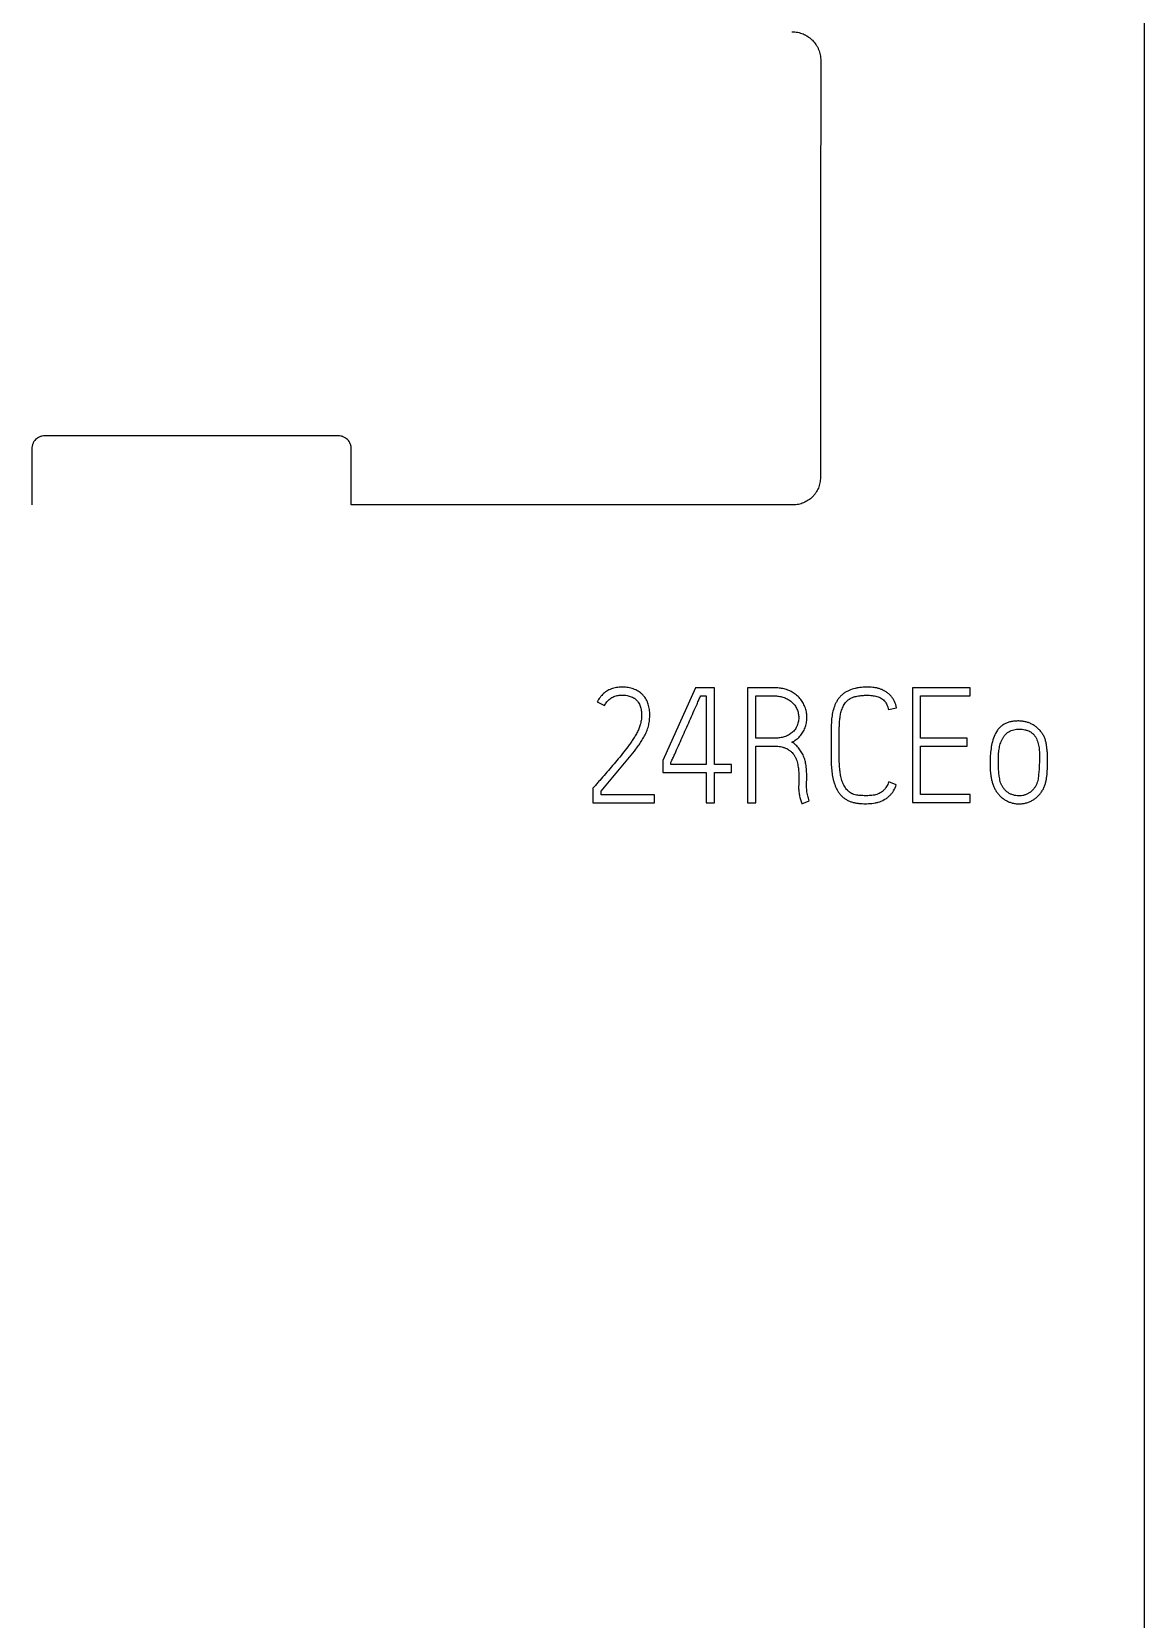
# Model space of a CAD drawing. Extents: x 0 to 420, y 0 to 297.
# Drawn here: x 148.42 to 167.75, y 182.8 to 210.38 of the extents above; entities that cross this region are included whole.
import ezdxf

# ---------------------------------------------------------------- set-up
doc = ezdxf.new("R2010")
doc.units = 0
doc.header["$LTSCALE"] = 23.1
doc.layers.add('10000_FRONT', color=7, linetype='CONTINUOUS')
doc.layers.add('10500_FRONT_LABELING', color=7, linetype='CONTINUOUS')

msp = doc.modelspace()

# ---------------------------------------------------------------- linework, layer by layer
at = {"layer": '10000_FRONT', "color": 7, "linetype": 'CONTINUOUS'}
for p, q in [((167.748, 234.284), (167.748, 144.284)), ((153.748, 203.359), (148.648, 203.359)), ((161.648, 202.16), (153.974, 202.16))]:
    msp.add_line(p, q, dxfattribs=at)
for points, knots in [([(161.629, 210.378), (161.662, 210.378), (161.695, 210.374), (161.743, 210.365), (161.759, 210.361), (161.79, 210.351), (161.806, 210.346), (161.851, 210.327), (161.88, 210.311), (161.92, 210.284), (161.934, 210.275), (161.959, 210.254), (161.971, 210.243), (162.006, 210.208), (162.027, 210.183), (162.054, 210.142), (162.062, 210.128), (162.078, 210.099), (162.085, 210.084), (162.097, 210.054), (162.103, 210.039), (162.112, 210.008), (162.116, 209.992), (162.126, 209.943), (162.129, 209.911), (162.129, 209.878)], [0, 0, 0, 0, 0.125, 0.125, 0.1875, 0.1875, 0.25, 0.25, 0.375, 0.375, 0.4375, 0.4375, 0.5, 0.5, 0.625, 0.625, 0.6875, 0.6875, 0.75, 0.75, 0.8125, 0.8125, 0.875, 0.875, 1, 1, 1, 1]), ([(148.648, 203.359), (148.634, 203.359), (148.619, 203.358), (148.597, 203.353), (148.59, 203.351), (148.576, 203.347), (148.569, 203.345), (148.549, 203.336), (148.536, 203.329), (148.511, 203.313), (148.5, 203.303), (148.479, 203.283), (148.469, 203.271), (148.457, 203.253), (148.453, 203.247), (148.446, 203.234), (148.44, 203.22), (148.435, 203.206), (148.431, 203.192), (148.429, 203.185), (148.425, 203.163), (148.423, 203.149), (148.423, 203.134)], [0, 0, 0, 0, 0.125, 0.125, 0.1875, 0.1875, 0.25, 0.25, 0.375, 0.375, 0.5, 0.5, 0.625, 0.625, 0.6875, 0.6875, 0.75, 0.8125, 0.8125, 0.875, 0.875, 1, 1, 1, 1]), ([(153.974, 203.134), (153.974, 203.149), (153.972, 203.163), (153.968, 203.185), (153.966, 203.192), (153.962, 203.206), (153.959, 203.213), (153.951, 203.234), (153.944, 203.247), (153.928, 203.271), (153.918, 203.283), (153.897, 203.303), (153.886, 203.313), (153.868, 203.325), (153.861, 203.329), (153.848, 203.336), (153.835, 203.342), (153.821, 203.347), (153.807, 203.351), (153.8, 203.353), (153.778, 203.358), (153.763, 203.359), (153.748, 203.359)], [0, 0, 0, 0, 0.125, 0.125, 0.1875, 0.1875, 0.25, 0.25, 0.375, 0.375, 0.5, 0.5, 0.625, 0.625, 0.6875, 0.6875, 0.75, 0.8125, 0.8125, 0.875, 0.875, 1, 1, 1, 1]), ([(162.123, 202.634), (162.123, 202.603), (162.12, 202.572), (162.111, 202.526), (162.107, 202.511), (162.098, 202.482), (162.093, 202.467), (162.075, 202.424), (162.06, 202.397), (162.034, 202.358), (162.025, 202.345), (162.005, 202.321), (161.995, 202.31), (161.962, 202.277), (161.938, 202.257), (161.899, 202.232), (161.886, 202.224), (161.858, 202.209), (161.831, 202.196), (161.801, 202.185), (161.772, 202.176), (161.757, 202.172), (161.711, 202.163), (161.68, 202.16), (161.648, 202.16)], [0, 0, 0, 0, 0.125, 0.125, 0.1875, 0.1875, 0.25, 0.25, 0.375, 0.375, 0.4375, 0.4375, 0.5, 0.5, 0.625, 0.625, 0.6875, 0.6875, 0.75, 0.8125, 0.8125, 0.875, 0.875, 1, 1, 1, 1])]:
    msp.add_open_spline(points, degree=3, knots=knots, dxfattribs=at)
for points in [[(162.129, 209.878), (162.126, 207.464), (162.124, 205.05), (162.123, 202.634)], [(148.423, 203.134), (148.423, 202.809), (148.423, 202.484), (148.422, 202.16)], [(153.974, 202.16), (153.974, 202.484), (153.974, 202.809), (153.974, 203.134)]]:
    msp.add_open_spline(points, degree=3, dxfattribs=at)
at = {"layer": '10500_FRONT_LABELING', "color": 7, "linetype": 'CONTINUOUS'}
for p, q in [((159.951, 198.984), (159.388, 197.719)), ((160.283, 198.984), (159.951, 198.984)), ((160.043, 198.845), (160.14, 198.845)), ((160.14, 198.845), (160.14, 197.652)), ((160.283, 197.652), (160.283, 198.984)), ((160.857, 198.984), (160.857, 196.984)), ((161.32, 198.984), (160.857, 198.984)), ((160.999, 198.11), (160.999, 198.842)), ((160.999, 198.842), (161.32, 198.842)), ((163.723, 198.984), (163.723, 196.989)), ((164.724, 198.984), (163.723, 198.984)), ((163.862, 198.11), (163.862, 198.842)), ((163.862, 198.842), (164.724, 198.842)), ((164.724, 198.842), (164.724, 198.984)), ((158.247, 198.737), (158.373, 198.673)), ((163.307, 198.604), (163.444, 198.637)), ((162.309, 198.276), (162.309, 197.749)), ((162.451, 197.749), (162.451, 198.276)), ((161.342, 198.11), (160.999, 198.11)), ((164.671, 198.11), (163.862, 198.11)), ((164.671, 197.971), (164.671, 198.11)), ((159.388, 197.719), (159.388, 197.514)), ((160.999, 196.984), (160.999, 197.969)), ((160.999, 197.969), (161.336, 197.969)), ((163.862, 197.128), (163.862, 197.971)), ((163.862, 197.971), (164.671, 197.971)), ((159.388, 197.514), (160.14, 197.514)), ((159.527, 197.652), (159.527, 197.688)), ((160.14, 197.652), (159.527, 197.652)), ((160.14, 197.514), (160.14, 196.984)), ((160.578, 197.652), (160.283, 197.652)), ((160.283, 196.984), (160.283, 197.514)), ((160.283, 197.514), (160.578, 197.514)), ((160.578, 197.514), (160.578, 197.652)), ((161.746, 197.469), (161.746, 197.295)), ((161.886, 197.386), (161.886, 197.442)), ((158.189, 197.258), (158.172, 197.239)), ((158.172, 197.239), (158.172, 196.984)), ((158.312, 197.123), (158.312, 197.189)), ((161.746, 197.295), (161.743, 197.27)), ((163.441, 197.3), (163.31, 197.347)), ((158.172, 196.984), (159.243, 196.984)), ((159.243, 197.123), (158.312, 197.123)), ((159.243, 196.984), (159.243, 197.123)), ((160.14, 196.984), (160.283, 196.984)), ((160.857, 196.984), (160.999, 196.984)), ((161.799, 196.97), (161.93, 197.02)), ((163.723, 196.989), (164.724, 196.989)), ((164.724, 197.128), (163.862, 197.128)), ((164.724, 196.989), (164.724, 197.128))]:
    msp.add_line(p, q, dxfattribs=at)
for points, knots in [([(158.373, 198.673), (158.384, 198.697), (158.398, 198.718), (158.422, 198.748), (158.431, 198.758), (158.449, 198.776), (158.469, 198.793), (158.49, 198.807), (158.513, 198.82), (158.524, 198.826), (158.56, 198.841), (158.585, 198.847), (158.623, 198.853), (158.636, 198.855), (158.662, 198.856), (158.675, 198.856), (158.713, 198.856), (158.739, 198.854), (158.777, 198.847), (158.789, 198.844), (158.814, 198.837), (158.826, 198.833), (158.85, 198.823), (158.862, 198.817), (158.879, 198.808), (158.884, 198.804), (158.895, 198.797), (158.9, 198.793), (158.915, 198.781), (158.925, 198.773), (158.938, 198.759), (158.942, 198.754), (158.951, 198.744), (158.954, 198.739), (158.966, 198.723), (158.972, 198.711), (158.984, 198.689), (158.989, 198.677), (158.998, 198.652), (159.001, 198.64), (159.007, 198.615), (159.01, 198.602), (159.013, 198.577), (159.015, 198.564), (159.017, 198.538), (159.017, 198.525), (159.017, 198.486), (159.015, 198.461), (159.009, 198.41), (159.004, 198.385), (158.995, 198.347), (158.992, 198.335), (158.985, 198.31), (158.981, 198.298), (158.967, 198.262), (158.957, 198.239), (158.934, 198.193), (158.921, 198.171), (158.894, 198.128), (158.866, 198.085), (158.837, 198.043), (158.808, 198.001), (158.793, 197.981), (158.748, 197.919), (158.716, 197.879), (158.653, 197.8), (158.62, 197.761), (158.555, 197.683), (158.522, 197.644), (158.456, 197.566), (158.423, 197.528), (158.356, 197.451), (158.323, 197.412), (158.272, 197.355), (158.256, 197.335), (158.222, 197.297), (158.206, 197.278), (158.189, 197.258)], [0, 0, 0, 0, 0.03125, 0.03125, 0.046875, 0.046875, 0.0625, 0.078125, 0.078125, 0.09375, 0.09375, 0.125, 0.125, 0.140625, 0.140625, 0.15625, 0.15625, 0.1875, 0.1875, 0.203125, 0.203125, 0.21875, 0.21875, 0.234375, 0.234375, 0.242188, 0.242188, 0.25, 0.25, 0.265625, 0.265625, 0.273438, 0.273438, 0.28125, 0.28125, 0.296875, 0.296875, 0.3125, 0.3125, 0.328125, 0.328125, 0.34375, 0.34375, 0.359375, 0.359375, 0.375, 0.375, 0.40625, 0.40625, 0.4375, 0.4375, 0.453125, 0.453125, 0.46875, 0.46875, 0.5, 0.5, 0.53125, 0.53125, 0.5625, 0.59375, 0.59375, 0.625, 0.625, 0.6875, 0.6875, 0.75, 0.75, 0.8125, 0.8125, 0.875, 0.875, 0.9375, 0.9375, 0.96875, 0.96875, 1, 1, 1, 1]), ([(158.312, 197.189), (158.351, 197.235), (158.39, 197.281), (158.468, 197.373), (158.507, 197.419), (158.586, 197.51), (158.625, 197.556), (158.703, 197.649), (158.741, 197.695), (158.818, 197.788), (158.855, 197.835), (158.91, 197.907), (158.928, 197.932), (158.964, 197.981), (158.981, 198.005), (159.014, 198.056), (159.031, 198.082), (159.061, 198.134), (159.076, 198.16), (159.095, 198.201), (159.101, 198.215), (159.112, 198.243), (159.117, 198.257), (159.126, 198.286), (159.131, 198.301), (159.138, 198.33), (159.142, 198.345), (159.15, 198.39), (159.154, 198.419), (159.159, 198.48), (159.16, 198.51), (159.158, 198.555), (159.157, 198.57), (159.153, 198.601), (159.151, 198.616), (159.143, 198.661), (159.136, 198.69), (159.122, 198.726), (159.12, 198.733), (159.113, 198.747), (159.11, 198.754), (159.1, 198.774), (159.092, 198.788), (159.076, 198.813), (159.067, 198.825), (159.048, 198.848), (159.037, 198.86), (159.016, 198.881), (159.004, 198.891), (158.98, 198.91), (158.968, 198.918), (158.942, 198.933), (158.928, 198.94), (158.9, 198.953), (158.886, 198.958), (158.843, 198.973), (158.814, 198.981), (158.769, 198.989), (158.754, 198.991), (158.724, 198.993), (158.709, 198.994), (158.663, 198.995), (158.633, 198.994), (158.588, 198.989), (158.573, 198.987), (158.543, 198.981), (158.528, 198.977), (158.484, 198.963), (158.456, 198.951), (158.417, 198.928), (158.404, 198.92), (158.379, 198.902), (158.355, 198.883), (158.334, 198.862), (158.313, 198.84), (158.303, 198.828), (158.276, 198.791), (158.26, 198.765), (158.247, 198.737)], [0, 0, 0, 0, 0.0625, 0.0625, 0.125, 0.125, 0.1875, 0.1875, 0.25, 0.25, 0.3125, 0.3125, 0.34375, 0.34375, 0.375, 0.375, 0.40625, 0.40625, 0.4375, 0.4375, 0.453125, 0.453125, 0.46875, 0.46875, 0.484375, 0.484375, 0.5, 0.5, 0.53125, 0.53125, 0.5625, 0.5625, 0.578125, 0.578125, 0.59375, 0.59375, 0.625, 0.625, 0.632812, 0.632812, 0.640625, 0.640625, 0.65625, 0.65625, 0.671875, 0.671875, 0.6875, 0.6875, 0.703125, 0.703125, 0.71875, 0.71875, 0.734375, 0.734375, 0.75, 0.75, 0.78125, 0.78125, 0.796875, 0.796875, 0.8125, 0.8125, 0.84375, 0.84375, 0.859375, 0.859375, 0.875, 0.875, 0.90625, 0.90625, 0.921875, 0.921875, 0.9375, 0.953125, 0.953125, 0.96875, 0.96875, 1, 1, 1, 1]), ([(159.527, 197.688), (159.533, 197.7), (159.538, 197.712), (159.549, 197.736), (159.554, 197.748), (159.571, 197.784), (159.582, 197.809), (159.614, 197.881), (159.636, 197.929), (159.679, 198.025), (159.7, 198.073), (159.743, 198.17), (159.765, 198.218), (159.808, 198.314), (159.83, 198.362), (159.872, 198.459), (159.894, 198.507), (159.936, 198.604), (159.958, 198.652), (159.99, 198.724), (160, 198.749), (160.022, 198.797), (160.032, 198.821), (160.043, 198.845)], [0, 0, 0, 0, 0.03125, 0.03125, 0.0625, 0.0625, 0.125, 0.125, 0.25, 0.25, 0.375, 0.375, 0.5, 0.5, 0.625, 0.625, 0.75, 0.75, 0.875, 0.875, 0.9375, 0.9375, 1, 1, 1, 1]), ([(161.629, 198.038), (161.655, 198.051), (161.68, 198.066), (161.714, 198.092), (161.726, 198.101), (161.747, 198.121), (161.758, 198.131), (161.787, 198.163), (161.804, 198.186), (161.826, 198.224), (161.833, 198.236), (161.845, 198.263), (161.851, 198.276), (161.866, 198.317), (161.874, 198.344), (161.882, 198.387), (161.884, 198.401), (161.887, 198.43), (161.888, 198.445), (161.889, 198.488), (161.887, 198.517), (161.88, 198.559), (161.877, 198.574), (161.87, 198.602), (161.866, 198.616), (161.852, 198.657), (161.841, 198.683), (161.821, 198.722), (161.813, 198.734), (161.797, 198.758), (161.789, 198.77), (161.762, 198.804), (161.742, 198.825), (161.71, 198.854), (161.699, 198.863), (161.675, 198.881), (161.663, 198.889), (161.627, 198.912), (161.601, 198.925), (161.561, 198.942), (161.547, 198.947), (161.52, 198.956), (161.478, 198.969), (161.435, 198.976), (161.392, 198.981), (161.378, 198.982), (161.349, 198.983), (161.334, 198.984), (161.32, 198.984)], [0, 0, 0, 0, 0.0625, 0.0625, 0.09375, 0.09375, 0.125, 0.125, 0.1875, 0.1875, 0.21875, 0.21875, 0.25, 0.25, 0.3125, 0.3125, 0.34375, 0.34375, 0.375, 0.375, 0.4375, 0.4375, 0.46875, 0.46875, 0.5, 0.5, 0.5625, 0.5625, 0.59375, 0.59375, 0.625, 0.625, 0.6875, 0.6875, 0.71875, 0.71875, 0.75, 0.75, 0.8125, 0.8125, 0.84375, 0.84375, 0.875, 0.9375, 0.9375, 0.96875, 0.96875, 1, 1, 1, 1]), ([(161.32, 198.842), (161.346, 198.842), (161.371, 198.841), (161.422, 198.834), (161.448, 198.829), (161.497, 198.813), (161.521, 198.803), (161.566, 198.779), (161.588, 198.766), (161.619, 198.742), (161.628, 198.733), (161.647, 198.715), (161.665, 198.696), (161.68, 198.676), (161.695, 198.654), (161.701, 198.643), (161.719, 198.608), (161.727, 198.584), (161.737, 198.546), (161.74, 198.533), (161.744, 198.507), (161.745, 198.495), (161.746, 198.469), (161.746, 198.456), (161.745, 198.43), (161.743, 198.417), (161.737, 198.379), (161.73, 198.354), (161.718, 198.324), (161.716, 198.318), (161.71, 198.306), (161.707, 198.3), (161.698, 198.283), (161.691, 198.272), (161.669, 198.241), (161.651, 198.222), (161.611, 198.188), (161.59, 198.174), (161.556, 198.155), (161.544, 198.15), (161.52, 198.14), (161.508, 198.135), (161.471, 198.124), (161.446, 198.118), (161.394, 198.111), (161.368, 198.11), (161.342, 198.11)], [0, 0, 0, 0, 0.0625, 0.0625, 0.125, 0.125, 0.1875, 0.1875, 0.25, 0.25, 0.28125, 0.28125, 0.3125, 0.34375, 0.34375, 0.375, 0.375, 0.4375, 0.4375, 0.46875, 0.46875, 0.5, 0.5, 0.53125, 0.53125, 0.5625, 0.5625, 0.625, 0.625, 0.640625, 0.640625, 0.65625, 0.65625, 0.6875, 0.6875, 0.75, 0.75, 0.8125, 0.8125, 0.84375, 0.84375, 0.875, 0.875, 0.9375, 0.9375, 1, 1, 1, 1]), ([(163.444, 198.637), (163.439, 198.674), (163.428, 198.71), (163.408, 198.752), (163.404, 198.761), (163.395, 198.777), (163.39, 198.785), (163.375, 198.808), (163.363, 198.823), (163.339, 198.851), (163.325, 198.864), (163.297, 198.889), (163.282, 198.9), (163.252, 198.921), (163.236, 198.93), (163.202, 198.947), (163.185, 198.955), (163.15, 198.967), (163.132, 198.972), (163.096, 198.981), (163.078, 198.984), (163.022, 198.992), (162.985, 198.994), (162.912, 198.995), (162.875, 198.994), (162.819, 198.989), (162.801, 198.987), (162.764, 198.981), (162.746, 198.977), (162.691, 198.965), (162.656, 198.953), (162.613, 198.935), (162.605, 198.931), (162.588, 198.922), (162.58, 198.918), (162.556, 198.904), (162.54, 198.894), (162.511, 198.872), (162.496, 198.86), (162.469, 198.834), (162.457, 198.82), (162.434, 198.791), (162.423, 198.776), (162.409, 198.752), (162.404, 198.744), (162.395, 198.728), (162.391, 198.719), (162.371, 198.677), (162.358, 198.642), (162.338, 198.571), (162.331, 198.535), (162.314, 198.425), (162.309, 198.351), (162.309, 198.276)], [0, 0, 0, 0, 0.0625, 0.0625, 0.078125, 0.078125, 0.09375, 0.09375, 0.125, 0.125, 0.15625, 0.15625, 0.1875, 0.1875, 0.21875, 0.21875, 0.25, 0.25, 0.28125, 0.28125, 0.3125, 0.3125, 0.375, 0.375, 0.4375, 0.4375, 0.46875, 0.46875, 0.5, 0.5, 0.5625, 0.5625, 0.578125, 0.578125, 0.59375, 0.59375, 0.625, 0.625, 0.65625, 0.65625, 0.6875, 0.6875, 0.71875, 0.71875, 0.734375, 0.734375, 0.75, 0.75, 0.8125, 0.8125, 0.875, 0.875, 1, 1, 1, 1]), ([(162.451, 198.276), (162.451, 198.305), (162.452, 198.334), (162.455, 198.391), (162.457, 198.419), (162.464, 198.476), (162.468, 198.504), (162.48, 198.56), (162.488, 198.588), (162.504, 198.628), (162.509, 198.641), (162.522, 198.667), (162.528, 198.68), (162.551, 198.717), (162.569, 198.739), (162.595, 198.763), (162.601, 198.768), (162.612, 198.777), (162.618, 198.781), (162.636, 198.793), (162.648, 198.801), (162.674, 198.813), (162.687, 198.819), (162.708, 198.826), (162.715, 198.828), (162.729, 198.832), (162.736, 198.833), (162.757, 198.838), (162.771, 198.841), (162.799, 198.845), (162.813, 198.847), (162.856, 198.851), (162.884, 198.853), (162.942, 198.854), (162.97, 198.853), (163.027, 198.849), (163.056, 198.845), (163.098, 198.835), (163.112, 198.831), (163.139, 198.821), (163.152, 198.815), (163.177, 198.802), (163.189, 198.794), (163.212, 198.776), (163.222, 198.767), (163.237, 198.751), (163.242, 198.746), (163.25, 198.734), (163.255, 198.728), (163.266, 198.71), (163.273, 198.698), (163.286, 198.672), (163.291, 198.659), (163.3, 198.632), (163.304, 198.618), (163.307, 198.604)], [0, 0, 0, 0, 0.0625, 0.0625, 0.125, 0.125, 0.1875, 0.1875, 0.25, 0.25, 0.28125, 0.28125, 0.3125, 0.3125, 0.375, 0.375, 0.390625, 0.390625, 0.40625, 0.40625, 0.4375, 0.4375, 0.46875, 0.46875, 0.484375, 0.484375, 0.5, 0.5, 0.53125, 0.53125, 0.5625, 0.5625, 0.625, 0.625, 0.6875, 0.6875, 0.75, 0.75, 0.78125, 0.78125, 0.8125, 0.8125, 0.84375, 0.84375, 0.875, 0.875, 0.890625, 0.890625, 0.90625, 0.90625, 0.9375, 0.9375, 0.96875, 0.96875, 1, 1, 1, 1]), ([(166.07, 197.737), (166.07, 197.758), (166.07, 197.779), (166.068, 197.82), (166.067, 197.841), (166.064, 197.872), (166.063, 197.883), (166.061, 197.903), (166.059, 197.914), (166.057, 197.934), (166.055, 197.945), (166.053, 197.965), (166.052, 197.976), (166.048, 198.006), (166.044, 198.027), (166.034, 198.067), (166.028, 198.087), (166.013, 198.125), (166.004, 198.144), (165.983, 198.18), (165.972, 198.198), (165.947, 198.231), (165.934, 198.247), (165.905, 198.276), (165.889, 198.29), (165.856, 198.316), (165.839, 198.328), (165.804, 198.348), (165.785, 198.358), (165.756, 198.37), (165.747, 198.374), (165.727, 198.381), (165.717, 198.384), (165.687, 198.392), (165.667, 198.397), (165.636, 198.402), (165.626, 198.403), (165.605, 198.405), (165.595, 198.406), (165.563, 198.407), (165.542, 198.407), (165.501, 198.404), (165.48, 198.402), (165.439, 198.395), (165.419, 198.391), (165.378, 198.38), (165.359, 198.373), (165.33, 198.36), (165.321, 198.356), (165.303, 198.345), (165.294, 198.34), (165.268, 198.322), (165.253, 198.308), (165.224, 198.279), (165.21, 198.262), (165.174, 198.211), (165.156, 198.174), (165.125, 198.097), (165.113, 198.057), (165.094, 197.977), (165.088, 197.936), (165.077, 197.854), (165.074, 197.813), (165.07, 197.73), (165.069, 197.688), (165.069, 197.647)], [0, 0, 0, 0, 0.03125, 0.03125, 0.0625, 0.0625, 0.078125, 0.078125, 0.09375, 0.09375, 0.109375, 0.109375, 0.125, 0.125, 0.15625, 0.15625, 0.1875, 0.1875, 0.21875, 0.21875, 0.25, 0.25, 0.28125, 0.28125, 0.3125, 0.3125, 0.34375, 0.34375, 0.375, 0.375, 0.390625, 0.390625, 0.40625, 0.40625, 0.4375, 0.4375, 0.453125, 0.453125, 0.46875, 0.46875, 0.5, 0.5, 0.53125, 0.53125, 0.5625, 0.5625, 0.59375, 0.59375, 0.609375, 0.609375, 0.625, 0.625, 0.65625, 0.65625, 0.6875, 0.6875, 0.75, 0.75, 0.8125, 0.8125, 0.875, 0.875, 0.9375, 0.9375, 1, 1, 1, 1]), ([(165.228, 197.466), (165.226, 197.482), (165.224, 197.498), (165.22, 197.529), (165.219, 197.545), (165.216, 197.577), (165.215, 197.592), (165.214, 197.624), (165.214, 197.64), (165.214, 197.671), (165.214, 197.687), (165.214, 197.718), (165.214, 197.734), (165.215, 197.782), (165.216, 197.813), (165.222, 197.876), (165.226, 197.908), (165.237, 197.97), (165.245, 198), (165.26, 198.045), (165.266, 198.06), (165.279, 198.089), (165.287, 198.103), (165.304, 198.13), (165.313, 198.143), (165.328, 198.161), (165.334, 198.167), (165.345, 198.179), (165.351, 198.184), (165.381, 198.211), (165.408, 198.227), (165.467, 198.252), (165.498, 198.259), (165.546, 198.265), (165.562, 198.265), (165.594, 198.265), (165.609, 198.265), (165.641, 198.262), (165.657, 198.259), (165.68, 198.254), (165.688, 198.252), (165.703, 198.248), (165.711, 198.246), (165.734, 198.237), (165.748, 198.231), (165.769, 198.219), (165.776, 198.215), (165.789, 198.206), (165.796, 198.201), (165.814, 198.186), (165.825, 198.175), (165.846, 198.15), (165.855, 198.137), (165.872, 198.109), (165.879, 198.095), (165.891, 198.066), (165.896, 198.051), (165.91, 198.004), (165.916, 197.973), (165.924, 197.91), (165.926, 197.878), (165.928, 197.815), (165.928, 197.783), (165.927, 197.735), (165.927, 197.719), (165.927, 197.687), (165.926, 197.671), (165.925, 197.64), (165.925, 197.624), (165.923, 197.592), (165.923, 197.576), (165.92, 197.544), (165.918, 197.528), (165.915, 197.497), (165.913, 197.481), (165.91, 197.449), (165.909, 197.434), (165.905, 197.402), (165.903, 197.386), (165.895, 197.355), (165.891, 197.339), (165.879, 197.309), (165.872, 197.294), (165.856, 197.266), (165.847, 197.253), (165.828, 197.227), (165.817, 197.214), (165.795, 197.191), (165.783, 197.181), (165.763, 197.166), (165.757, 197.161), (165.743, 197.153), (165.736, 197.148), (165.715, 197.137), (165.7, 197.131), (165.677, 197.123), (165.669, 197.121), (165.654, 197.116), (165.646, 197.114), (165.622, 197.11), (165.606, 197.107), (165.582, 197.106), (165.574, 197.106), (165.558, 197.106), (165.55, 197.106), (165.525, 197.109), (165.509, 197.111), (165.478, 197.119), (165.463, 197.123), (165.44, 197.132), (165.432, 197.135), (165.418, 197.142), (165.41, 197.146), (165.389, 197.158), (165.376, 197.167), (165.357, 197.181), (165.351, 197.187), (165.339, 197.198), (165.333, 197.203), (165.317, 197.221), (165.307, 197.234), (165.293, 197.254), (165.289, 197.261), (165.28, 197.274), (165.276, 197.282), (165.265, 197.303), (165.259, 197.318), (165.248, 197.348), (165.244, 197.364), (165.238, 197.395), (165.235, 197.412), (165.234, 197.428)], [0, 0, 0, 0, 0.015625, 0.015625, 0.03125, 0.03125, 0.046875, 0.046875, 0.0625, 0.0625, 0.078125, 0.078125, 0.09375, 0.09375, 0.125, 0.125, 0.15625, 0.15625, 0.1875, 0.1875, 0.203125, 0.203125, 0.21875, 0.21875, 0.234375, 0.234375, 0.242188, 0.242188, 0.25, 0.25, 0.28125, 0.28125, 0.3125, 0.3125, 0.328125, 0.328125, 0.34375, 0.34375, 0.359375, 0.359375, 0.367188, 0.367188, 0.375, 0.375, 0.390625, 0.390625, 0.398438, 0.398438, 0.40625, 0.40625, 0.421875, 0.421875, 0.4375, 0.4375, 0.453125, 0.453125, 0.46875, 0.46875, 0.5, 0.5, 0.53125, 0.53125, 0.5625, 0.5625, 0.578125, 0.578125, 0.59375, 0.59375, 0.609375, 0.609375, 0.625, 0.625, 0.640625, 0.640625, 0.65625, 0.65625, 0.671875, 0.671875, 0.6875, 0.6875, 0.703125, 0.703125, 0.71875, 0.71875, 0.734375, 0.734375, 0.75, 0.75, 0.765625, 0.765625, 0.773438, 0.773438, 0.78125, 0.78125, 0.796875, 0.796875, 0.804688, 0.804688, 0.8125, 0.8125, 0.828125, 0.828125, 0.835938, 0.835938, 0.84375, 0.84375, 0.859375, 0.859375, 0.875, 0.875, 0.882812, 0.882812, 0.890625, 0.890625, 0.90625, 0.90625, 0.914062, 0.914062, 0.921875, 0.921875, 0.9375, 0.9375, 0.945312, 0.945312, 0.953125, 0.953125, 0.96875, 0.96875, 0.984375, 0.984375, 1, 1, 1, 1]), ([(161.886, 197.442), (161.886, 197.498), (161.883, 197.555), (161.872, 197.64), (161.868, 197.668), (161.855, 197.723), (161.847, 197.75), (161.833, 197.79), (161.827, 197.803), (161.815, 197.829), (161.809, 197.841), (161.788, 197.879), (161.772, 197.902), (161.746, 197.936), (161.737, 197.946), (161.718, 197.967), (161.708, 197.978), (161.677, 198.006), (161.654, 198.024), (161.629, 198.038)], [0, 0, 0, 0, 0.25, 0.25, 0.375, 0.375, 0.5, 0.5, 0.5625, 0.5625, 0.625, 0.625, 0.75, 0.75, 0.8125, 0.8125, 0.875, 0.875, 1, 1, 1, 1]), ([(161.336, 197.969), (161.367, 197.969), (161.398, 197.966), (161.443, 197.959), (161.458, 197.955), (161.48, 197.949), (161.487, 197.947), (161.502, 197.941), (161.509, 197.939), (161.545, 197.924), (161.571, 197.908), (161.602, 197.884), (161.608, 197.879), (161.619, 197.869), (161.625, 197.863), (161.64, 197.847), (161.65, 197.835), (161.668, 197.81), (161.676, 197.796), (161.691, 197.769), (161.697, 197.755), (161.709, 197.727), (161.714, 197.712), (161.722, 197.683), (161.726, 197.668), (161.735, 197.623), (161.74, 197.592), (161.745, 197.531), (161.746, 197.5), (161.746, 197.469)], [0, 0, 0, 0, 0.125, 0.125, 0.1875, 0.1875, 0.21875, 0.21875, 0.25, 0.25, 0.375, 0.375, 0.40625, 0.40625, 0.4375, 0.4375, 0.5, 0.5, 0.5625, 0.5625, 0.625, 0.625, 0.6875, 0.6875, 0.75, 0.75, 0.875, 0.875, 1, 1, 1, 1]), ([(162.309, 197.749), (162.309, 197.712), (162.31, 197.674), (162.314, 197.599), (162.317, 197.562), (162.326, 197.487), (162.332, 197.45), (162.345, 197.395), (162.349, 197.376), (162.36, 197.34), (162.365, 197.322), (162.378, 197.286), (162.385, 197.269), (162.397, 197.243), (162.401, 197.234), (162.409, 197.217), (162.414, 197.209), (162.428, 197.184), (162.438, 197.168), (162.46, 197.138), (162.472, 197.123), (162.492, 197.103), (162.499, 197.096), (162.513, 197.083), (162.52, 197.077), (162.543, 197.06), (162.559, 197.05), (162.583, 197.036), (162.592, 197.032), (162.608, 197.023), (162.617, 197.019), (162.643, 197.008), (162.661, 197.001), (162.697, 196.991), (162.716, 196.986), (162.743, 196.981), (162.753, 196.979), (162.772, 196.977), (162.8, 196.974), (162.828, 196.972), (162.866, 196.971), (162.885, 196.97), (162.941, 196.97), (162.978, 196.971), (163.035, 196.976), (163.053, 196.979), (163.091, 196.986), (163.109, 196.99), (163.164, 197.006), (163.199, 197.021), (163.24, 197.045), (163.248, 197.05), (163.265, 197.06), (163.288, 197.077), (163.324, 197.107), (163.35, 197.135), (163.368, 197.157), (163.374, 197.165), (163.385, 197.18), (163.39, 197.188), (163.415, 197.229), (163.431, 197.263), (163.441, 197.3)], [0, 0, 0, 0, 0.0625, 0.0625, 0.125, 0.125, 0.1875, 0.1875, 0.21875, 0.21875, 0.25, 0.25, 0.28125, 0.28125, 0.296875, 0.296875, 0.3125, 0.3125, 0.34375, 0.34375, 0.375, 0.375, 0.390625, 0.390625, 0.40625, 0.40625, 0.4375, 0.4375, 0.453125, 0.453125, 0.46875, 0.46875, 0.5, 0.5, 0.53125, 0.53125, 0.546875, 0.546875, 0.5625, 0.59375, 0.59375, 0.625, 0.625, 0.6875, 0.6875, 0.71875, 0.71875, 0.75, 0.75, 0.8125, 0.8125, 0.828125, 0.828125, 0.84375, 0.875, 0.90625, 0.90625, 0.921875, 0.921875, 0.9375, 0.9375, 1, 1, 1, 1]), ([(163.31, 197.347), (163.3, 197.319), (163.289, 197.292), (163.266, 197.255), (163.257, 197.243), (163.243, 197.225), (163.238, 197.22), (163.228, 197.209), (163.222, 197.204), (163.206, 197.189), (163.194, 197.18), (163.17, 197.163), (163.157, 197.155), (163.131, 197.142), (163.117, 197.136), (163.089, 197.127), (163.075, 197.123), (163.045, 197.117), (163.03, 197.115), (163.001, 197.112), (162.986, 197.111), (162.956, 197.109), (162.941, 197.109), (162.912, 197.109), (162.897, 197.109), (162.867, 197.11), (162.852, 197.111), (162.823, 197.113), (162.808, 197.114), (162.778, 197.116), (162.763, 197.118), (162.734, 197.123), (162.72, 197.126), (162.698, 197.134), (162.691, 197.136), (162.678, 197.142), (162.671, 197.146), (162.652, 197.156), (162.639, 197.164), (162.621, 197.177), (162.616, 197.182), (162.604, 197.192), (162.599, 197.197), (162.583, 197.213), (162.574, 197.224), (162.556, 197.248), (162.548, 197.261), (162.533, 197.287), (162.527, 197.3), (162.508, 197.341), (162.498, 197.368), (162.481, 197.425), (162.475, 197.454), (162.465, 197.513), (162.461, 197.542), (162.453, 197.631), (162.451, 197.69), (162.451, 197.749)], [0, 0, 0, 0, 0.0625, 0.0625, 0.09375, 0.09375, 0.109375, 0.109375, 0.125, 0.125, 0.15625, 0.15625, 0.1875, 0.1875, 0.21875, 0.21875, 0.25, 0.25, 0.28125, 0.28125, 0.3125, 0.3125, 0.34375, 0.34375, 0.375, 0.375, 0.40625, 0.40625, 0.4375, 0.4375, 0.46875, 0.46875, 0.5, 0.5, 0.515625, 0.515625, 0.53125, 0.53125, 0.5625, 0.5625, 0.578125, 0.578125, 0.59375, 0.59375, 0.625, 0.625, 0.65625, 0.65625, 0.6875, 0.6875, 0.75, 0.75, 0.8125, 0.8125, 0.875, 0.875, 1, 1, 1, 1]), ([(165.069, 197.647), (165.069, 197.636), (165.069, 197.626), (165.069, 197.605), (165.069, 197.595), (165.07, 197.564), (165.073, 197.543), (165.078, 197.502), (165.08, 197.481), (165.085, 197.451), (165.087, 197.44), (165.09, 197.42), (165.092, 197.41), (165.096, 197.389), (165.098, 197.379), (165.102, 197.359), (165.105, 197.349), (165.113, 197.319), (165.12, 197.299), (165.135, 197.261), (165.144, 197.242), (165.159, 197.215), (165.164, 197.206), (165.176, 197.188), (165.181, 197.18), (165.2, 197.154), (165.212, 197.138), (165.24, 197.107), (165.255, 197.093), (165.286, 197.066), (165.303, 197.053), (165.338, 197.031), (165.356, 197.02), (165.393, 197.003), (165.413, 196.995), (165.442, 196.986), (165.452, 196.983), (165.473, 196.978), (165.483, 196.976), (165.514, 196.971), (165.534, 196.968), (165.565, 196.967), (165.576, 196.967), (165.596, 196.968), (165.607, 196.968), (165.638, 196.972), (165.659, 196.975), (165.699, 196.984), (165.719, 196.99), (165.748, 197.001), (165.758, 197.005), (165.777, 197.014), (165.786, 197.018), (165.814, 197.033), (165.831, 197.044), (165.865, 197.068), (165.881, 197.081), (165.912, 197.11), (165.926, 197.125), (165.951, 197.157), (165.963, 197.174), (165.985, 197.21), (165.995, 197.228), (166.012, 197.266), (166.02, 197.285), (166.033, 197.325), (166.038, 197.345), (166.046, 197.386), (166.05, 197.406), (166.056, 197.447), (166.059, 197.468), (166.062, 197.509), (166.063, 197.53), (166.066, 197.571), (166.068, 197.592), (166.07, 197.623), (166.07, 197.633), (166.07, 197.654), (166.07, 197.664), (166.07, 197.696), (166.07, 197.716), (166.07, 197.737)], [0, 0, 0, 0, 0.015625, 0.015625, 0.03125, 0.03125, 0.0625, 0.0625, 0.09375, 0.09375, 0.109375, 0.109375, 0.125, 0.125, 0.140625, 0.140625, 0.15625, 0.15625, 0.1875, 0.1875, 0.21875, 0.21875, 0.234375, 0.234375, 0.25, 0.25, 0.28125, 0.28125, 0.3125, 0.3125, 0.34375, 0.34375, 0.375, 0.375, 0.40625, 0.40625, 0.421875, 0.421875, 0.4375, 0.4375, 0.46875, 0.46875, 0.484375, 0.484375, 0.5, 0.5, 0.53125, 0.53125, 0.5625, 0.5625, 0.578125, 0.578125, 0.59375, 0.59375, 0.625, 0.625, 0.65625, 0.65625, 0.6875, 0.6875, 0.71875, 0.71875, 0.75, 0.75, 0.78125, 0.78125, 0.8125, 0.8125, 0.84375, 0.84375, 0.875, 0.875, 0.90625, 0.90625, 0.9375, 0.9375, 0.953125, 0.953125, 0.96875, 0.96875, 1, 1, 1, 1]), ([(161.743, 197.27), (161.743, 197.244), (161.745, 197.218), (161.75, 197.168), (161.754, 197.142), (161.763, 197.092), (161.769, 197.067), (161.783, 197.018), (161.791, 196.994), (161.799, 196.97)], [0, 0, 0, 0, 0.25, 0.25, 0.5, 0.5, 0.75, 0.75, 1, 1, 1, 1]), ([(161.93, 197.02), (161.919, 197.049), (161.909, 197.078), (161.898, 197.123), (161.895, 197.139), (161.89, 197.169), (161.889, 197.185), (161.886, 197.216), (161.885, 197.231), (161.883, 197.262), (161.883, 197.278), (161.883, 197.301), (161.883, 197.309), (161.883, 197.324), (161.883, 197.332), (161.883, 197.347), (161.883, 197.355), (161.884, 197.371), (161.885, 197.378), (161.886, 197.386)], [0, 0, 0, 0, 0.25, 0.25, 0.375, 0.375, 0.5, 0.5, 0.625, 0.625, 0.75, 0.75, 0.8125, 0.8125, 0.875, 0.875, 0.9375, 0.9375, 1, 1, 1, 1])]:
    msp.add_open_spline(points, degree=3, knots=knots, dxfattribs=at)
msp.add_open_spline([(165.234, 197.428), (165.231, 197.441), (165.228, 197.453), (165.228, 197.466)], degree=3, dxfattribs=at)

doc.saveas('drawing.dxf')
